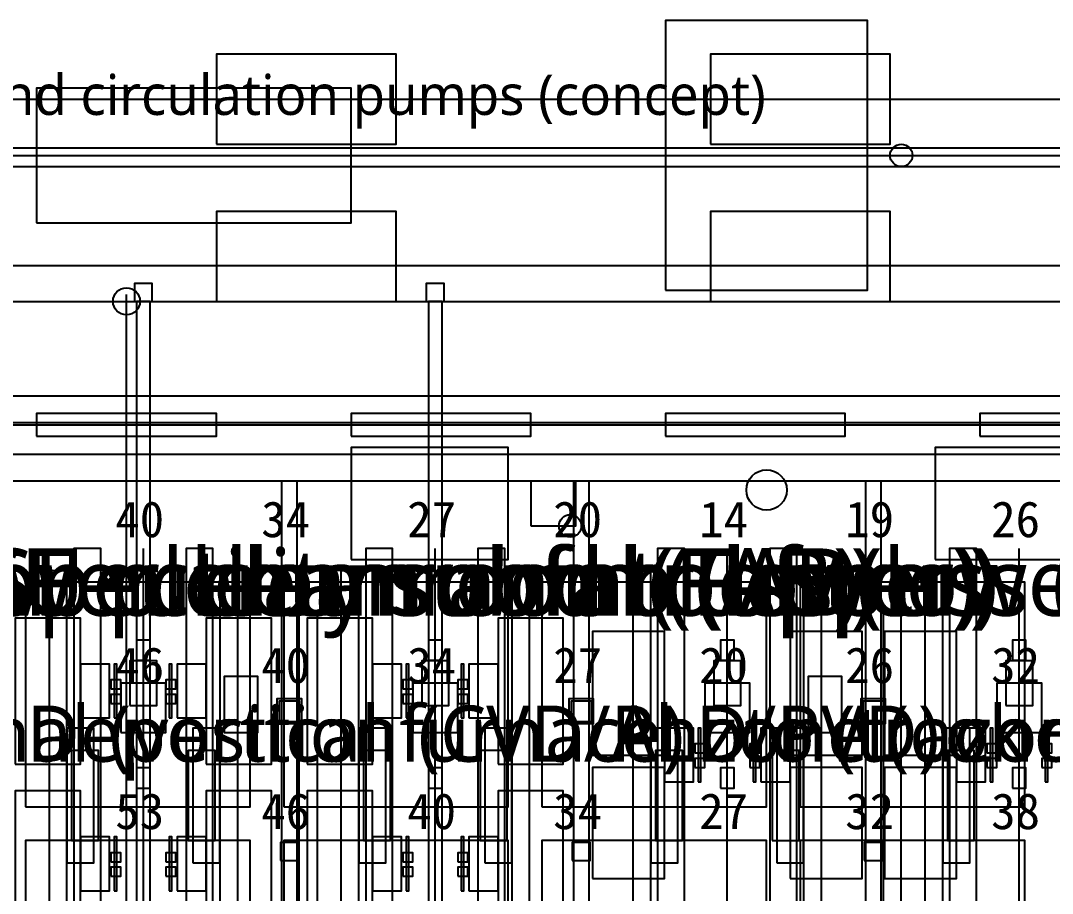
# Model space of a CAD drawing. Header units: metres. Extents: x -1640 to 1560, y -268 to 2338.
# Drawn here: x 2.29 to 48.23, y 1704.64 to 1743.5 of the extents above; entities that cross this region are included whole.
import ezdxf

# ---------------------------------------------------------------- set-up
doc = ezdxf.new("R2010")
doc.units = ezdxf.units.M
for name, color, linetype in [('1F_CHL', 4, 'Continuous'), ('1F_EHS_EXIT_DOOR_CONCEPT', 3, 'Continuous'), ('1F_EHS_EXTINGUISHER_HYDRANT_CABINET_CONCEPT', 1, 'Continuous'), ('1F_ELEC', 6, 'Continuous'), ('1F_PUMP', 2, 'Continuous'), ('1F_SCR', 3, 'Continuous'), ('1F_STRUCT_COLUMN', 8, 'Continuous'), ('1F_SUPPORT', 4, 'Continuous'), ('1F_TEXT', 7, 'Continuous'), ('1F_ZONE', 3, 'Continuous'), ('2F_CSF_LATERAL_RACK_CONCEPT', 9, 'Continuous'), ('2F_EHS_EXIT_DOOR_CONCEPT', 3, 'Continuous'), ('2F_EHS_EXTINGUISHER_HYDRANT_CABINET_CONCEPT', 1, 'Continuous'), ('2F_RFG', 5, 'Continuous'), ('2F_STRUCT_COLUMN', 8, 'Continuous'), ('2F_SUPPORT', 4, 'Continuous'), ('2F_TEXT', 7, 'Continuous'), ('2F_VMB', 6, 'Continuous'), ('2F_ZONE', 3, 'Continuous'), ('3F_CLEANROOM_OVERHEAD_PIPE_DUCT_CONCEPT', 9, 'Continuous'), ('3F_CVD', 3, 'Continuous'), ('3F_EHS_EGRESS_DIST_M', 2, 'Continuous'), ('3F_EHS_EXIT_DOOR_CONCEPT', 3, 'Continuous'), ('3F_EHS_EXTINGUISHER_HYDRANT_CABINET_CONCEPT', 1, 'Continuous'), ('3F_FOUP', 5, 'Continuous'), ('3F_OHT', 9, 'Continuous'), ('3F_OHTV', 1, 'Continuous'), ('3F_PHOTO', 1, 'Continuous'), ('3F_STRUCT_COLUMN', 8, 'Continuous'), ('3F_SUPPORT', 4, 'Continuous'), ('3F_TBAR', 6, 'Continuous'), ('3F_TEXT', 7, 'Continuous'), ('3F_ZONE', 3, 'Continuous'), ('4F_DCC', 3, 'Continuous'), ('4F_FFU', 1, 'Continuous'), ('4F_MAU', 2, 'Continuous'), ('4F_STRUCT_PLENUM_TRUSS_CONCEPT', 9, 'Continuous'), ('4F_SUPPORT', 4, 'Continuous'), ('4F_TEXT', 7, 'Continuous'), ('4F_ZONE', 3, 'Continuous'), ('5F_CHL', 4, 'Continuous'), ('5F_EHS_EXIT_DOOR_CONCEPT', 3, 'Continuous'), ('5F_EHS_EXTINGUISHER_HYDRANT_CABINET_CONCEPT', 1, 'Continuous'), ('5F_ELEC', 6, 'Continuous'), ('5F_PUMP', 2, 'Continuous'), ('5F_SCR', 3, 'Continuous'), ('5F_STRUCT_COLUMN', 8, 'Continuous'), ('5F_SUPPORT', 4, 'Continuous'), ('5F_TEXT', 7, 'Continuous'), ('5F_ZONE', 3, 'Continuous'), ('6F_CSF_LATERAL_RACK_CONCEPT', 9, 'Continuous'), ('6F_EHS_EXIT_DOOR_CONCEPT', 3, 'Continuous'), ('6F_EHS_EXTINGUISHER_HYDRANT_CABINET_CONCEPT', 1, 'Continuous'), ('6F_RFG', 5, 'Continuous'), ('6F_STRUCT_COLUMN', 8, 'Continuous'), ('6F_SUPPORT', 4, 'Continuous'), ('6F_TEXT', 7, 'Continuous'), ('6F_VMB', 6, 'Continuous'), ('6F_ZONE', 3, 'Continuous'), ('7F_CLEANROOM_OVERHEAD_PIPE_DUCT_CONCEPT', 9, 'Continuous'), ('7F_CVD', 3, 'Continuous'), ('7F_EHS_EGRESS_DIST_M', 2, 'Continuous'), ('7F_EHS_EXIT_DOOR_CONCEPT', 3, 'Continuous'), ('7F_EHS_EXTINGUISHER_HYDRANT_CABINET_CONCEPT', 1, 'Continuous'), ('7F_FOUP', 5, 'Continuous'), ('7F_OHT', 9, 'Continuous'), ('7F_OHTV', 1, 'Continuous'), ('7F_PHOTO', 1, 'Continuous'), ('7F_STRUCT_COLUMN', 8, 'Continuous'), ('7F_SUPPORT', 4, 'Continuous'), ('7F_TBAR', 6, 'Continuous'), ('7F_TEXT', 7, 'Continuous'), ('7F_ZONE', 3, 'Continuous'), ('8F_DCC', 3, 'Continuous'), ('8F_FFU', 1, 'Continuous'), ('8F_MAU', 2, 'Continuous'), ('8F_STRUCT_PLENUM_TRUSS_CONCEPT', 9, 'Continuous'), ('8F_SUPPORT', 4, 'Continuous'), ('8F_TEXT', 7, 'Continuous'), ('8F_ZONE', 3, 'Continuous'), ('EHS_TREATED_EXHAUST', 30, 'Continuous'), ('RF_RSC', 4, 'Continuous'), ('RF_STACK', 2, 'Continuous'), ('UTIL_CHW.R_CONCEPT', 2, 'Continuous'), ('UTIL_CHW.S_CONCEPT', 1, 'Continuous'), ('UTIL_ELEC.EMERG_CONCEPT', 4, 'Continuous'), ('UTIL_ELEC.LV_CONCEPT', 2, 'Continuous'), ('UTIL_ELEC.LV_RISER', 2, 'Continuous'), ('UTIL_ELEC.MV_CONCEPT', 1, 'Continuous'), ('UTIL_ELEC.UPS_CONCEPT', 3, 'Continuous'), ('UTIL_EXH.HEAT_CONCEPT', 1, 'Continuous'), ('UTIL_EXH.VOC_CONCEPT', 6, 'Continuous'), ('UTIL_HR_CONCEPT', 5, 'Continuous'), ('UTIL_PCW.R_CONCEPT', 1, 'Continuous'), ('UTIL_PCW.S_CONCEPT', 6, 'Continuous'), ('UTIL_TEXT', 7, 'Continuous')]:
    doc.layers.add(name, color=color, linetype=linetype)
doc.styles.add('KO', font='malgun.ttf')

msp = doc.modelspace()

# ---------------------------------------------------------------- linework, layer by layer
at = {"layer": '1F_CHL'}
for points in [[(11.35, 1711.8), (12.85, 1711.8), (12.85, 1714.3), (11.35, 1714.3)], [(37.35, 1711.8), (38.85, 1711.8), (38.85, 1714.3), (37.35, 1714.3)]]:
    msp.add_lwpolyline(points, close=True, dxfattribs=at)
at = {"layer": '1F_EHS_EXIT_DOOR_CONCEPT'}
msp.add_circle((35.5, 1722.6), 0.9, dxfattribs=at)
at = {"layer": '1F_EHS_EXTINGUISHER_HYDRANT_CABINET_CONCEPT'}
for centre in [(41.5, 1737.5), (26.75, 1721)]:
    msp.add_circle(centre, 0.5, dxfattribs=at)
at = {"layer": '1F_ELEC'}
for points in [[(11, 1738), (19, 1738), (19, 1742), (11, 1742)], [(33, 1738), (41, 1738), (41, 1742), (33, 1742)], [(11, 1731), (19, 1731), (19, 1735), (11, 1735)], [(33, 1731), (41, 1731), (41, 1735), (33, 1735)]]:
    msp.add_lwpolyline(points, close=True, dxfattribs=at)
at = {"layer": '1F_PUMP'}
for points in [[(4.55, 1707), (5.75, 1707), (5.75, 1711), (4.55, 1711)], [(9.75, 1707), (10.95, 1707), (10.95, 1711), (9.75, 1711)], [(17.55, 1707), (18.75, 1707), (18.75, 1711), (17.55, 1711)], [(22.75, 1707), (23.95, 1707), (23.95, 1711), (22.75, 1711)], [(30.55, 1707), (31.75, 1707), (31.75, 1711), (30.55, 1711)], [(35.75, 1707), (36.95, 1707), (36.95, 1711), (35.75, 1711)], [(43.55, 1707), (44.75, 1707), (44.75, 1711), (43.55, 1711)]]:
    msp.add_lwpolyline(points, close=True, dxfattribs=at)
at = {"layer": '1F_SCR'}
for points in [[(6.75, 1711.8), (8.75, 1711.8), (8.75, 1714), (6.75, 1714)], [(19.75, 1711.8), (21.75, 1711.8), (21.75, 1714), (19.75, 1714)], [(32.75, 1711.8), (34.75, 1711.8), (34.75, 1714), (32.75, 1714)], [(45.75, 1711.8), (47.75, 1711.8), (47.75, 1714), (45.75, 1714)]]:
    msp.add_lwpolyline(points, close=True, dxfattribs=at)
at = {"layer": '1F_STRUCT_COLUMN'}
for points in [[(13.7, 1712.2), (14.8, 1712.2), (14.8, 1713.3), (13.7, 1713.3)], [(26.7, 1712.2), (27.8, 1712.2), (27.8, 1713.3), (26.7, 1713.3)], [(39.7, 1712.2), (40.8, 1712.2), (40.8, 1713.3), (39.7, 1713.3)]]:
    msp.add_lwpolyline(points, close=True, dxfattribs=at)
at = {"layer": '1F_SUPPORT'}
msp.add_lwpolyline([(31, 1731.5), (40, 1731.5), (40, 1743.5), (31, 1743.5)], close=True, dxfattribs=at)
at = {"layer": '1F_ZONE'}
msp.add_lwpolyline([(-33.5, 1569), (192, 1569), (192, 1723), (-33.5, 1723)], close=True, dxfattribs=at)
at = {"layer": '2F_CSF_LATERAL_RACK_CONCEPT'}
for points in [[(3.55, 1573), (4.35, 1573), (4.35, 1719), (3.55, 1719)], [(11.15, 1573), (11.95, 1573), (11.95, 1719), (11.15, 1719)], [(16.55, 1573), (17.35, 1573), (17.35, 1719), (16.55, 1719)], [(24.15, 1573), (24.95, 1573), (24.95, 1719), (24.15, 1719)], [(29.55, 1573), (30.35, 1573), (30.35, 1719), (29.55, 1719)], [(37.15, 1573), (37.95, 1573), (37.95, 1719), (37.15, 1719)], [(42.55, 1573), (43.35, 1573), (43.35, 1719), (42.55, 1719)]]:
    msp.add_lwpolyline(points, close=True, dxfattribs=at)
at = {"layer": '2F_EHS_EXIT_DOOR_CONCEPT'}
msp.add_circle((35.5, 1722.6), 0.9, dxfattribs=at)
at = {"layer": '2F_EHS_EXTINGUISHER_HYDRANT_CABINET_CONCEPT'}
msp.add_circle((41.5, 1737.5), 0.5, dxfattribs=at)
at = {"layer": '2F_RFG'}
for points in [[(4.35, 1706), (5.55, 1706), (5.55, 1712), (4.35, 1712)], [(9.95, 1706), (11.15, 1706), (11.15, 1712), (9.95, 1712)], [(17.35, 1706), (18.55, 1706), (18.55, 1712), (17.35, 1712)], [(22.95, 1706), (24.15, 1706), (24.15, 1712), (22.95, 1712)], [(30.35, 1706), (31.55, 1706), (31.55, 1712), (30.35, 1712)], [(35.95, 1706), (37.15, 1706), (37.15, 1712), (35.95, 1712)], [(43.35, 1706), (44.55, 1706), (44.55, 1712), (43.35, 1712)]]:
    msp.add_lwpolyline(points, close=True, dxfattribs=at)
at = {"layer": '2F_STRUCT_COLUMN'}
for points in [[(13.8, 1712.3), (14.7, 1712.3), (14.7, 1713.2), (13.8, 1713.2)], [(26.8, 1712.3), (27.7, 1712.3), (27.7, 1713.2), (26.8, 1713.2)], [(39.8, 1712.3), (40.7, 1712.3), (40.7, 1713.2), (39.8, 1713.2)]]:
    msp.add_lwpolyline(points, close=True, dxfattribs=at)
at = {"layer": '2F_SUPPORT'}
msp.add_lwpolyline([(31, 1731.5), (40, 1731.5), (40, 1743.5), (31, 1743.5)], close=True, dxfattribs=at)
at = {"layer": '2F_VMB'}
for points in [[(7.15, 1713), (8.35, 1713), (8.35, 1715), (7.15, 1715)], [(20.15, 1713), (21.35, 1713), (21.35, 1715), (20.15, 1715)], [(33.15, 1713), (34.35, 1713), (34.35, 1715), (33.15, 1715)], [(46.15, 1713), (47.35, 1713), (47.35, 1715), (46.15, 1715)]]:
    msp.add_lwpolyline(points, close=True, dxfattribs=at)
at = {"layer": '2F_ZONE'}
msp.add_lwpolyline([(-33.5, 1569), (192, 1569), (192, 1723), (-33.5, 1723)], close=True, dxfattribs=at)
at = {"layer": '3F_CLEANROOM_OVERHEAD_PIPE_DUCT_CONCEPT'}
for points in [[(4.65, 1572), (5.85, 1572), (5.85, 1720), (4.65, 1720)], [(9.65, 1572), (10.85, 1572), (10.85, 1720), (9.65, 1720)], [(17.65, 1572), (18.85, 1572), (18.85, 1720), (17.65, 1720)], [(22.65, 1572), (23.85, 1572), (23.85, 1720), (22.65, 1720)], [(30.65, 1572), (31.85, 1572), (31.85, 1720), (30.65, 1720)], [(35.65, 1572), (36.85, 1572), (36.85, 1720), (35.65, 1720)], [(43.65, 1572), (44.85, 1572), (44.85, 1720), (43.65, 1720)]]:
    msp.add_lwpolyline(points, close=True, dxfattribs=at)
at = {"layer": '3F_CVD'}
for points in [[(2.05, 1710.4), (4.95, 1710.4), (4.95, 1716.9), (2.05, 1716.9)], [(10.55, 1710.4), (13.45, 1710.4), (13.45, 1716.9), (10.55, 1716.9)], [(15.05, 1710.4), (17.95, 1710.4), (17.95, 1716.9), (15.05, 1716.9)], [(23.55, 1710.4), (26.45, 1710.4), (26.45, 1716.9), (23.55, 1716.9)], [(4.95, 1712.45), (6.25, 1712.45), (6.25, 1714.85), (4.95, 1714.85)], [(9.25, 1712.45), (10.55, 1712.45), (10.55, 1714.85), (9.25, 1714.85)], [(17.95, 1712.45), (19.25, 1712.45), (19.25, 1714.85), (17.95, 1714.85)], [(22.25, 1712.45), (23.55, 1712.45), (23.55, 1714.85), (22.25, 1714.85)], [(2.05, 1702.7), (4.95, 1702.7), (4.95, 1709.2), (2.05, 1709.2)], [(10.55, 1702.7), (13.45, 1702.7), (13.45, 1709.2), (10.55, 1709.2)], [(15.05, 1702.7), (17.95, 1702.7), (17.95, 1709.2), (15.05, 1709.2)], [(23.55, 1702.7), (26.45, 1702.7), (26.45, 1709.2), (23.55, 1709.2)], [(4.95, 1704.75), (6.25, 1704.75), (6.25, 1707.15), (4.95, 1707.15)], [(9.25, 1704.75), (10.55, 1704.75), (10.55, 1707.15), (9.25, 1707.15)], [(17.95, 1704.75), (19.25, 1704.75), (19.25, 1707.15), (17.95, 1707.15)], [(22.25, 1704.75), (23.55, 1704.75), (23.55, 1707.15), (22.25, 1707.15)]]:
    msp.add_lwpolyline(points, close=True, dxfattribs=at)
at = {"layer": '3F_EHS_EXIT_DOOR_CONCEPT'}
msp.add_circle((35.5, 1722.6), 0.9, dxfattribs=at)
at = {"layer": '3F_EHS_EXTINGUISHER_HYDRANT_CABINET_CONCEPT'}
msp.add_circle((41.5, 1737.5), 0.5, dxfattribs=at)
at = {"layer": '3F_FOUP'}
for points in [[(6.3, 1713.75), (6.75, 1713.75), (6.75, 1714.15), (6.3, 1714.15)], [(8.75, 1713.75), (9.2, 1713.75), (9.2, 1714.15), (8.75, 1714.15)], [(19.3, 1713.75), (19.75, 1713.75), (19.75, 1714.15), (19.3, 1714.15)], [(21.75, 1713.75), (22.2, 1713.75), (22.2, 1714.15), (21.75, 1714.15)], [(6.3, 1713.1), (6.75, 1713.1), (6.75, 1713.5), (6.3, 1713.5)], [(8.75, 1713.1), (9.2, 1713.1), (9.2, 1713.5), (8.75, 1713.5)], [(19.3, 1713.1), (19.75, 1713.1), (19.75, 1713.5), (19.3, 1713.5)], [(21.75, 1713.1), (22.2, 1713.1), (22.2, 1713.5), (21.75, 1713.5)], [(32.3, 1710.9), (32.75, 1710.9), (32.75, 1711.3), (32.3, 1711.3)], [(34.75, 1710.9), (35.2, 1710.9), (35.2, 1711.3), (34.75, 1711.3)], [(45.3, 1710.9), (45.75, 1710.9), (45.75, 1711.3), (45.3, 1711.3)], [(47.75, 1710.9), (48.2, 1710.9), (48.2, 1711.3), (47.75, 1711.3)], [(32.3, 1710.25), (32.75, 1710.25), (32.75, 1710.65), (32.3, 1710.65)], [(34.75, 1710.25), (35.2, 1710.25), (35.2, 1710.65), (34.75, 1710.65)], [(45.3, 1710.25), (45.75, 1710.25), (45.75, 1710.65), (45.3, 1710.65)], [(47.75, 1710.25), (48.2, 1710.25), (48.2, 1710.65), (47.75, 1710.65)], [(6.3, 1706.05), (6.75, 1706.05), (6.75, 1706.45), (6.3, 1706.45)], [(8.75, 1706.05), (9.2, 1706.05), (9.2, 1706.45), (8.75, 1706.45)], [(19.3, 1706.05), (19.75, 1706.05), (19.75, 1706.45), (19.3, 1706.45)], [(21.75, 1706.05), (22.2, 1706.05), (22.2, 1706.45), (21.75, 1706.45)], [(6.3, 1705.4), (6.75, 1705.4), (6.75, 1705.8), (6.3, 1705.8)], [(8.75, 1705.4), (9.2, 1705.4), (9.2, 1705.8), (8.75, 1705.8)], [(19.3, 1705.4), (19.75, 1705.4), (19.75, 1705.8), (19.3, 1705.8)], [(21.75, 1705.4), (22.2, 1705.4), (22.2, 1705.8), (21.75, 1705.8)]]:
    msp.add_lwpolyline(points, close=True, dxfattribs=at)
at = {"layer": '3F_OHT'}
for p, q in [((7.75, 1650), (7.75, 1720)), ((20.75, 1650), (20.75, 1720)), ((33.75, 1650), (33.75, 1720)), ((46.75, 1650), (46.75, 1720))]:
    msp.add_line(p, q, dxfattribs=at)
at = {"layer": '3F_OHTV'}
for points in [[(7.45, 1715.02), (8.05, 1715.02), (8.05, 1715.92), (7.45, 1715.92)], [(20.45, 1715.02), (21.05, 1715.02), (21.05, 1715.92), (20.45, 1715.92)], [(33.45, 1715.02), (34.05, 1715.02), (34.05, 1715.92), (33.45, 1715.92)], [(46.45, 1715.02), (47.05, 1715.02), (47.05, 1715.92), (46.45, 1715.92)], [(7.45, 1709.33), (8.05, 1709.33), (8.05, 1710.23), (7.45, 1710.23)], [(20.45, 1709.33), (21.05, 1709.33), (21.05, 1710.23), (20.45, 1710.23)], [(33.45, 1709.33), (34.05, 1709.33), (34.05, 1710.23), (33.45, 1710.23)], [(46.45, 1709.33), (47.05, 1709.33), (47.05, 1710.23), (46.45, 1710.23)]]:
    msp.add_lwpolyline(points, close=True, dxfattribs=at)
at = {"layer": '3F_PHOTO'}
for points in [[(27.75, 1710.8), (30.95, 1710.8), (30.95, 1716.3), (27.75, 1716.3)], [(36.55, 1710.8), (39.75, 1710.8), (39.75, 1716.3), (36.55, 1716.3)], [(40.75, 1710.8), (43.95, 1710.8), (43.95, 1716.3), (40.75, 1716.3)], [(30.95, 1709.6), (32.25, 1709.6), (32.25, 1712), (30.95, 1712)], [(35.25, 1709.6), (36.55, 1709.6), (36.55, 1712), (35.25, 1712)], [(43.95, 1709.6), (45.25, 1709.6), (45.25, 1712), (43.95, 1712)], [(27.75, 1705.3), (30.95, 1705.3), (30.95, 1710.25), (27.75, 1710.25)], [(36.55, 1705.3), (39.75, 1705.3), (39.75, 1710.25), (36.55, 1710.25)], [(40.75, 1705.3), (43.95, 1705.3), (43.95, 1710.25), (40.75, 1710.25)]]:
    msp.add_lwpolyline(points, close=True, dxfattribs=at)
at = {"layer": '3F_STRUCT_COLUMN'}
for points in [[(13.85, 1706.1), (14.65, 1706.1), (14.65, 1706.9), (13.85, 1706.9)], [(26.85, 1706.1), (27.65, 1706.1), (27.65, 1706.9), (26.85, 1706.9)], [(39.85, 1706.1), (40.65, 1706.1), (40.65, 1706.9), (39.85, 1706.9)]]:
    msp.add_lwpolyline(points, close=True, dxfattribs=at)
at = {"layer": '3F_SUPPORT'}
msp.add_lwpolyline([(31, 1731.5), (40, 1731.5), (40, 1743.5), (31, 1743.5)], close=True, dxfattribs=at)
at = {"layer": '3F_TBAR'}
for points in [[(6.45, 1712.45), (6.57, 1712.45), (6.57, 1714.85), (6.45, 1714.85)], [(8.9, 1712.45), (9.02, 1712.45), (9.02, 1714.85), (8.9, 1714.85)], [(19.45, 1712.45), (19.57, 1712.45), (19.57, 1714.85), (19.45, 1714.85)], [(21.9, 1712.45), (22.02, 1712.45), (22.02, 1714.85), (21.9, 1714.85)], [(32.45, 1709.6), (32.57, 1709.6), (32.57, 1712), (32.45, 1712)], [(34.9, 1709.6), (35.02, 1709.6), (35.02, 1712), (34.9, 1712)], [(45.45, 1709.6), (45.57, 1709.6), (45.57, 1712), (45.45, 1712)], [(47.9, 1709.6), (48.02, 1709.6), (48.02, 1712), (47.9, 1712)], [(6.45, 1704.75), (6.57, 1704.75), (6.57, 1707.15), (6.45, 1707.15)], [(8.9, 1704.75), (9.02, 1704.75), (9.02, 1707.15), (8.9, 1707.15)], [(19.45, 1704.75), (19.57, 1704.75), (19.57, 1707.15), (19.45, 1707.15)], [(21.9, 1704.75), (22.02, 1704.75), (22.02, 1707.15), (21.9, 1707.15)]]:
    msp.add_lwpolyline(points, close=True, dxfattribs=at)
at = {"layer": '3F_ZONE'}
msp.add_lwpolyline([(-33.5, 1569), (192, 1569), (192, 1723), (-33.5, 1723)], close=True, dxfattribs=at)
at = {"layer": '4F_DCC'}
for points in [[(3, 1725), (11, 1725), (11, 1726), (3, 1726)], [(17, 1725), (25, 1725), (25, 1726), (17, 1726)], [(31, 1725), (39, 1725), (39, 1726), (31, 1726)], [(45, 1725), (53, 1725), (53, 1726), (45, 1726)]]:
    msp.add_lwpolyline(points, close=True, dxfattribs=at)
at = {"layer": '4F_FFU'}
for points in [[(2.5, 1708.5), (12.5, 1708.5), (12.5, 1718.5), (2.5, 1718.5)], [(14, 1708.5), (24, 1708.5), (24, 1718.5), (14, 1718.5)], [(25.5, 1708.5), (35.5, 1708.5), (35.5, 1718.5), (25.5, 1718.5)], [(37, 1708.5), (47, 1708.5), (47, 1718.5), (37, 1718.5)], [(2.5, 1697), (12.5, 1697), (12.5, 1707), (2.5, 1707)], [(14, 1697), (24, 1697), (24, 1707), (14, 1707)], [(25.5, 1697), (35.5, 1697), (35.5, 1707), (25.5, 1707)], [(37, 1697), (47, 1697), (47, 1707), (37, 1707)]]:
    msp.add_lwpolyline(points, close=True, dxfattribs=at)
at = {"layer": '4F_MAU'}
msp.add_lwpolyline([(3, 1734.5), (17, 1734.5), (17, 1740.5), (3, 1740.5)], close=True, dxfattribs=at)
at = {"layer": '4F_STRUCT_PLENUM_TRUSS_CONCEPT'}
for points in [[(13.9, 1569), (14.6, 1569), (14.6, 1723), (13.9, 1723)], [(26.9, 1569), (27.6, 1569), (27.6, 1723), (26.9, 1723)], [(39.9, 1569), (40.6, 1569), (40.6, 1723), (39.9, 1723)]]:
    msp.add_lwpolyline(points, close=True, dxfattribs=at)
at = {"layer": '4F_SUPPORT'}
msp.add_lwpolyline([(31, 1731.5), (40, 1731.5), (40, 1743.5), (31, 1743.5)], close=True, dxfattribs=at)
at = {"layer": '4F_ZONE'}
msp.add_lwpolyline([(-33.5, 1569), (192, 1569), (192, 1723), (-33.5, 1723)], close=True, dxfattribs=at)
at = {"layer": '5F_CHL'}
for points in [[(11.35, 1711.8), (12.85, 1711.8), (12.85, 1714.3), (11.35, 1714.3)], [(37.35, 1711.8), (38.85, 1711.8), (38.85, 1714.3), (37.35, 1714.3)]]:
    msp.add_lwpolyline(points, close=True, dxfattribs=at)
at = {"layer": '5F_EHS_EXIT_DOOR_CONCEPT'}
msp.add_circle((35.5, 1722.6), 0.9, dxfattribs=at)
at = {"layer": '5F_EHS_EXTINGUISHER_HYDRANT_CABINET_CONCEPT'}
for centre in [(41.5, 1737.5), (26.75, 1721)]:
    msp.add_circle(centre, 0.5, dxfattribs=at)
at = {"layer": '5F_ELEC'}
for points in [[(11, 1738), (19, 1738), (19, 1742), (11, 1742)], [(33, 1738), (41, 1738), (41, 1742), (33, 1742)], [(11, 1731), (19, 1731), (19, 1735), (11, 1735)], [(33, 1731), (41, 1731), (41, 1735), (33, 1735)]]:
    msp.add_lwpolyline(points, close=True, dxfattribs=at)
at = {"layer": '5F_PUMP'}
for points in [[(4.55, 1707), (5.75, 1707), (5.75, 1711), (4.55, 1711)], [(9.75, 1707), (10.95, 1707), (10.95, 1711), (9.75, 1711)], [(17.55, 1707), (18.75, 1707), (18.75, 1711), (17.55, 1711)], [(22.75, 1707), (23.95, 1707), (23.95, 1711), (22.75, 1711)], [(30.55, 1707), (31.75, 1707), (31.75, 1711), (30.55, 1711)], [(35.75, 1707), (36.95, 1707), (36.95, 1711), (35.75, 1711)], [(43.55, 1707), (44.75, 1707), (44.75, 1711), (43.55, 1711)]]:
    msp.add_lwpolyline(points, close=True, dxfattribs=at)
at = {"layer": '5F_SCR'}
for points in [[(6.75, 1711.8), (8.75, 1711.8), (8.75, 1714), (6.75, 1714)], [(19.75, 1711.8), (21.75, 1711.8), (21.75, 1714), (19.75, 1714)], [(32.75, 1711.8), (34.75, 1711.8), (34.75, 1714), (32.75, 1714)], [(45.75, 1711.8), (47.75, 1711.8), (47.75, 1714), (45.75, 1714)]]:
    msp.add_lwpolyline(points, close=True, dxfattribs=at)
at = {"layer": '5F_STRUCT_COLUMN'}
for points in [[(13.7, 1712.2), (14.8, 1712.2), (14.8, 1713.3), (13.7, 1713.3)], [(26.7, 1712.2), (27.8, 1712.2), (27.8, 1713.3), (26.7, 1713.3)], [(39.7, 1712.2), (40.8, 1712.2), (40.8, 1713.3), (39.7, 1713.3)]]:
    msp.add_lwpolyline(points, close=True, dxfattribs=at)
at = {"layer": '5F_SUPPORT'}
msp.add_lwpolyline([(31, 1731.5), (40, 1731.5), (40, 1743.5), (31, 1743.5)], close=True, dxfattribs=at)
at = {"layer": '5F_ZONE'}
msp.add_lwpolyline([(-33.5, 1569), (192, 1569), (192, 1723), (-33.5, 1723)], close=True, dxfattribs=at)
at = {"layer": '6F_CSF_LATERAL_RACK_CONCEPT'}
for points in [[(3.55, 1573), (4.35, 1573), (4.35, 1719), (3.55, 1719)], [(11.15, 1573), (11.95, 1573), (11.95, 1719), (11.15, 1719)], [(16.55, 1573), (17.35, 1573), (17.35, 1719), (16.55, 1719)], [(24.15, 1573), (24.95, 1573), (24.95, 1719), (24.15, 1719)], [(29.55, 1573), (30.35, 1573), (30.35, 1719), (29.55, 1719)], [(37.15, 1573), (37.95, 1573), (37.95, 1719), (37.15, 1719)], [(42.55, 1573), (43.35, 1573), (43.35, 1719), (42.55, 1719)]]:
    msp.add_lwpolyline(points, close=True, dxfattribs=at)
at = {"layer": '6F_EHS_EXIT_DOOR_CONCEPT'}
msp.add_circle((35.5, 1722.6), 0.9, dxfattribs=at)
at = {"layer": '6F_EHS_EXTINGUISHER_HYDRANT_CABINET_CONCEPT'}
msp.add_circle((41.5, 1737.5), 0.5, dxfattribs=at)
at = {"layer": '6F_RFG'}
for points in [[(4.35, 1706), (5.55, 1706), (5.55, 1712), (4.35, 1712)], [(9.95, 1706), (11.15, 1706), (11.15, 1712), (9.95, 1712)], [(17.35, 1706), (18.55, 1706), (18.55, 1712), (17.35, 1712)], [(22.95, 1706), (24.15, 1706), (24.15, 1712), (22.95, 1712)], [(30.35, 1706), (31.55, 1706), (31.55, 1712), (30.35, 1712)], [(35.95, 1706), (37.15, 1706), (37.15, 1712), (35.95, 1712)], [(43.35, 1706), (44.55, 1706), (44.55, 1712), (43.35, 1712)]]:
    msp.add_lwpolyline(points, close=True, dxfattribs=at)
at = {"layer": '6F_STRUCT_COLUMN'}
for points in [[(13.8, 1712.3), (14.7, 1712.3), (14.7, 1713.2), (13.8, 1713.2)], [(26.8, 1712.3), (27.7, 1712.3), (27.7, 1713.2), (26.8, 1713.2)], [(39.8, 1712.3), (40.7, 1712.3), (40.7, 1713.2), (39.8, 1713.2)]]:
    msp.add_lwpolyline(points, close=True, dxfattribs=at)
at = {"layer": '6F_SUPPORT'}
msp.add_lwpolyline([(31, 1731.5), (40, 1731.5), (40, 1743.5), (31, 1743.5)], close=True, dxfattribs=at)
at = {"layer": '6F_VMB'}
for points in [[(7.15, 1713), (8.35, 1713), (8.35, 1715), (7.15, 1715)], [(20.15, 1713), (21.35, 1713), (21.35, 1715), (20.15, 1715)], [(33.15, 1713), (34.35, 1713), (34.35, 1715), (33.15, 1715)], [(46.15, 1713), (47.35, 1713), (47.35, 1715), (46.15, 1715)]]:
    msp.add_lwpolyline(points, close=True, dxfattribs=at)
at = {"layer": '6F_ZONE'}
msp.add_lwpolyline([(-33.5, 1569), (192, 1569), (192, 1723), (-33.5, 1723)], close=True, dxfattribs=at)
at = {"layer": '7F_CLEANROOM_OVERHEAD_PIPE_DUCT_CONCEPT'}
for points in [[(4.65, 1572), (5.85, 1572), (5.85, 1720), (4.65, 1720)], [(9.65, 1572), (10.85, 1572), (10.85, 1720), (9.65, 1720)], [(17.65, 1572), (18.85, 1572), (18.85, 1720), (17.65, 1720)], [(22.65, 1572), (23.85, 1572), (23.85, 1720), (22.65, 1720)], [(30.65, 1572), (31.85, 1572), (31.85, 1720), (30.65, 1720)], [(35.65, 1572), (36.85, 1572), (36.85, 1720), (35.65, 1720)], [(43.65, 1572), (44.85, 1572), (44.85, 1720), (43.65, 1720)]]:
    msp.add_lwpolyline(points, close=True, dxfattribs=at)
at = {"layer": '7F_CVD'}
for points in [[(2.05, 1710.4), (4.95, 1710.4), (4.95, 1716.9), (2.05, 1716.9)], [(10.55, 1710.4), (13.45, 1710.4), (13.45, 1716.9), (10.55, 1716.9)], [(15.05, 1710.4), (17.95, 1710.4), (17.95, 1716.9), (15.05, 1716.9)], [(23.55, 1710.4), (26.45, 1710.4), (26.45, 1716.9), (23.55, 1716.9)], [(4.95, 1712.45), (6.25, 1712.45), (6.25, 1714.85), (4.95, 1714.85)], [(9.25, 1712.45), (10.55, 1712.45), (10.55, 1714.85), (9.25, 1714.85)], [(17.95, 1712.45), (19.25, 1712.45), (19.25, 1714.85), (17.95, 1714.85)], [(22.25, 1712.45), (23.55, 1712.45), (23.55, 1714.85), (22.25, 1714.85)], [(2.05, 1702.7), (4.95, 1702.7), (4.95, 1709.2), (2.05, 1709.2)], [(10.55, 1702.7), (13.45, 1702.7), (13.45, 1709.2), (10.55, 1709.2)], [(15.05, 1702.7), (17.95, 1702.7), (17.95, 1709.2), (15.05, 1709.2)], [(23.55, 1702.7), (26.45, 1702.7), (26.45, 1709.2), (23.55, 1709.2)], [(4.95, 1704.75), (6.25, 1704.75), (6.25, 1707.15), (4.95, 1707.15)], [(9.25, 1704.75), (10.55, 1704.75), (10.55, 1707.15), (9.25, 1707.15)], [(17.95, 1704.75), (19.25, 1704.75), (19.25, 1707.15), (17.95, 1707.15)], [(22.25, 1704.75), (23.55, 1704.75), (23.55, 1707.15), (22.25, 1707.15)]]:
    msp.add_lwpolyline(points, close=True, dxfattribs=at)
at = {"layer": '7F_EHS_EXIT_DOOR_CONCEPT'}
msp.add_circle((35.5, 1722.6), 0.9, dxfattribs=at)
at = {"layer": '7F_EHS_EXTINGUISHER_HYDRANT_CABINET_CONCEPT'}
msp.add_circle((41.5, 1737.5), 0.5, dxfattribs=at)
at = {"layer": '7F_FOUP'}
for points in [[(6.3, 1713.75), (6.75, 1713.75), (6.75, 1714.15), (6.3, 1714.15)], [(8.75, 1713.75), (9.2, 1713.75), (9.2, 1714.15), (8.75, 1714.15)], [(19.3, 1713.75), (19.75, 1713.75), (19.75, 1714.15), (19.3, 1714.15)], [(21.75, 1713.75), (22.2, 1713.75), (22.2, 1714.15), (21.75, 1714.15)], [(6.3, 1713.1), (6.75, 1713.1), (6.75, 1713.5), (6.3, 1713.5)], [(8.75, 1713.1), (9.2, 1713.1), (9.2, 1713.5), (8.75, 1713.5)], [(19.3, 1713.1), (19.75, 1713.1), (19.75, 1713.5), (19.3, 1713.5)], [(21.75, 1713.1), (22.2, 1713.1), (22.2, 1713.5), (21.75, 1713.5)], [(32.3, 1710.9), (32.75, 1710.9), (32.75, 1711.3), (32.3, 1711.3)], [(34.75, 1710.9), (35.2, 1710.9), (35.2, 1711.3), (34.75, 1711.3)], [(45.3, 1710.9), (45.75, 1710.9), (45.75, 1711.3), (45.3, 1711.3)], [(47.75, 1710.9), (48.2, 1710.9), (48.2, 1711.3), (47.75, 1711.3)], [(32.3, 1710.25), (32.75, 1710.25), (32.75, 1710.65), (32.3, 1710.65)], [(34.75, 1710.25), (35.2, 1710.25), (35.2, 1710.65), (34.75, 1710.65)], [(45.3, 1710.25), (45.75, 1710.25), (45.75, 1710.65), (45.3, 1710.65)], [(47.75, 1710.25), (48.2, 1710.25), (48.2, 1710.65), (47.75, 1710.65)], [(6.3, 1706.05), (6.75, 1706.05), (6.75, 1706.45), (6.3, 1706.45)], [(8.75, 1706.05), (9.2, 1706.05), (9.2, 1706.45), (8.75, 1706.45)], [(19.3, 1706.05), (19.75, 1706.05), (19.75, 1706.45), (19.3, 1706.45)], [(21.75, 1706.05), (22.2, 1706.05), (22.2, 1706.45), (21.75, 1706.45)], [(6.3, 1705.4), (6.75, 1705.4), (6.75, 1705.8), (6.3, 1705.8)], [(8.75, 1705.4), (9.2, 1705.4), (9.2, 1705.8), (8.75, 1705.8)], [(19.3, 1705.4), (19.75, 1705.4), (19.75, 1705.8), (19.3, 1705.8)], [(21.75, 1705.4), (22.2, 1705.4), (22.2, 1705.8), (21.75, 1705.8)]]:
    msp.add_lwpolyline(points, close=True, dxfattribs=at)
at = {"layer": '7F_OHT'}
for p, q in [((7.75, 1650), (7.75, 1720)), ((20.75, 1650), (20.75, 1720)), ((33.75, 1650), (33.75, 1720)), ((46.75, 1650), (46.75, 1720))]:
    msp.add_line(p, q, dxfattribs=at)
at = {"layer": '7F_OHTV'}
for points in [[(7.45, 1715.02), (8.05, 1715.02), (8.05, 1715.92), (7.45, 1715.92)], [(20.45, 1715.02), (21.05, 1715.02), (21.05, 1715.92), (20.45, 1715.92)], [(33.45, 1715.02), (34.05, 1715.02), (34.05, 1715.92), (33.45, 1715.92)], [(46.45, 1715.02), (47.05, 1715.02), (47.05, 1715.92), (46.45, 1715.92)], [(7.45, 1709.33), (8.05, 1709.33), (8.05, 1710.23), (7.45, 1710.23)], [(20.45, 1709.33), (21.05, 1709.33), (21.05, 1710.23), (20.45, 1710.23)], [(33.45, 1709.33), (34.05, 1709.33), (34.05, 1710.23), (33.45, 1710.23)], [(46.45, 1709.33), (47.05, 1709.33), (47.05, 1710.23), (46.45, 1710.23)]]:
    msp.add_lwpolyline(points, close=True, dxfattribs=at)
at = {"layer": '7F_PHOTO'}
for points in [[(27.75, 1710.8), (30.95, 1710.8), (30.95, 1716.3), (27.75, 1716.3)], [(36.55, 1710.8), (39.75, 1710.8), (39.75, 1716.3), (36.55, 1716.3)], [(40.75, 1710.8), (43.95, 1710.8), (43.95, 1716.3), (40.75, 1716.3)], [(30.95, 1709.6), (32.25, 1709.6), (32.25, 1712), (30.95, 1712)], [(35.25, 1709.6), (36.55, 1709.6), (36.55, 1712), (35.25, 1712)], [(43.95, 1709.6), (45.25, 1709.6), (45.25, 1712), (43.95, 1712)], [(27.75, 1705.3), (30.95, 1705.3), (30.95, 1710.25), (27.75, 1710.25)], [(36.55, 1705.3), (39.75, 1705.3), (39.75, 1710.25), (36.55, 1710.25)], [(40.75, 1705.3), (43.95, 1705.3), (43.95, 1710.25), (40.75, 1710.25)]]:
    msp.add_lwpolyline(points, close=True, dxfattribs=at)
at = {"layer": '7F_STRUCT_COLUMN'}
for points in [[(13.85, 1706.1), (14.65, 1706.1), (14.65, 1706.9), (13.85, 1706.9)], [(26.85, 1706.1), (27.65, 1706.1), (27.65, 1706.9), (26.85, 1706.9)], [(39.85, 1706.1), (40.65, 1706.1), (40.65, 1706.9), (39.85, 1706.9)]]:
    msp.add_lwpolyline(points, close=True, dxfattribs=at)
at = {"layer": '7F_SUPPORT'}
msp.add_lwpolyline([(31, 1731.5), (40, 1731.5), (40, 1743.5), (31, 1743.5)], close=True, dxfattribs=at)
at = {"layer": '7F_TBAR'}
for points in [[(6.45, 1712.45), (6.57, 1712.45), (6.57, 1714.85), (6.45, 1714.85)], [(8.9, 1712.45), (9.02, 1712.45), (9.02, 1714.85), (8.9, 1714.85)], [(19.45, 1712.45), (19.57, 1712.45), (19.57, 1714.85), (19.45, 1714.85)], [(21.9, 1712.45), (22.02, 1712.45), (22.02, 1714.85), (21.9, 1714.85)], [(32.45, 1709.6), (32.57, 1709.6), (32.57, 1712), (32.45, 1712)], [(34.9, 1709.6), (35.02, 1709.6), (35.02, 1712), (34.9, 1712)], [(45.45, 1709.6), (45.57, 1709.6), (45.57, 1712), (45.45, 1712)], [(47.9, 1709.6), (48.02, 1709.6), (48.02, 1712), (47.9, 1712)], [(6.45, 1704.75), (6.57, 1704.75), (6.57, 1707.15), (6.45, 1707.15)], [(8.9, 1704.75), (9.02, 1704.75), (9.02, 1707.15), (8.9, 1707.15)], [(19.45, 1704.75), (19.57, 1704.75), (19.57, 1707.15), (19.45, 1707.15)], [(21.9, 1704.75), (22.02, 1704.75), (22.02, 1707.15), (21.9, 1707.15)]]:
    msp.add_lwpolyline(points, close=True, dxfattribs=at)
at = {"layer": '7F_ZONE'}
msp.add_lwpolyline([(-33.5, 1569), (192, 1569), (192, 1723), (-33.5, 1723)], close=True, dxfattribs=at)
at = {"layer": '8F_DCC'}
for points in [[(3, 1725), (11, 1725), (11, 1726), (3, 1726)], [(17, 1725), (25, 1725), (25, 1726), (17, 1726)], [(31, 1725), (39, 1725), (39, 1726), (31, 1726)], [(45, 1725), (53, 1725), (53, 1726), (45, 1726)]]:
    msp.add_lwpolyline(points, close=True, dxfattribs=at)
at = {"layer": '8F_FFU'}
for points in [[(2.5, 1708.5), (12.5, 1708.5), (12.5, 1718.5), (2.5, 1718.5)], [(14, 1708.5), (24, 1708.5), (24, 1718.5), (14, 1718.5)], [(25.5, 1708.5), (35.5, 1708.5), (35.5, 1718.5), (25.5, 1718.5)], [(37, 1708.5), (47, 1708.5), (47, 1718.5), (37, 1718.5)], [(2.5, 1697), (12.5, 1697), (12.5, 1707), (2.5, 1707)], [(14, 1697), (24, 1697), (24, 1707), (14, 1707)], [(25.5, 1697), (35.5, 1697), (35.5, 1707), (25.5, 1707)], [(37, 1697), (47, 1697), (47, 1707), (37, 1707)]]:
    msp.add_lwpolyline(points, close=True, dxfattribs=at)
at = {"layer": '8F_MAU'}
msp.add_lwpolyline([(3, 1734.5), (17, 1734.5), (17, 1740.5), (3, 1740.5)], close=True, dxfattribs=at)
at = {"layer": '8F_STRUCT_PLENUM_TRUSS_CONCEPT'}
for points in [[(13.9, 1569), (14.6, 1569), (14.6, 1723), (13.9, 1723)], [(26.9, 1569), (27.6, 1569), (27.6, 1723), (26.9, 1723)], [(39.9, 1569), (40.6, 1569), (40.6, 1723), (39.9, 1723)]]:
    msp.add_lwpolyline(points, close=True, dxfattribs=at)
at = {"layer": '8F_SUPPORT'}
msp.add_lwpolyline([(31, 1731.5), (40, 1731.5), (40, 1743.5), (31, 1743.5)], close=True, dxfattribs=at)
at = {"layer": '8F_ZONE'}
msp.add_lwpolyline([(-33.5, 1569), (192, 1569), (192, 1723), (-33.5, 1723)], close=True, dxfattribs=at)
at = {"layer": 'EHS_TREATED_EXHAUST'}
for points in [[(7.35, 1731), (8.15, 1731), (8.15, 1731.8), (7.35, 1731.8)], [(7.35, 1731), (8.15, 1731), (8.15, 1731.8), (7.35, 1731.8)], [(20.35, 1731), (21.15, 1731), (21.15, 1731.8), (20.35, 1731.8)], [(20.35, 1731), (21.15, 1731), (21.15, 1731.8), (20.35, 1731.8)], [(7.45, 1573), (8.05, 1573), (8.05, 1731), (7.45, 1731)], [(7.45, 1573), (8.05, 1573), (8.05, 1731), (7.45, 1731)], [(20.45, 1573), (21.05, 1573), (21.05, 1731), (20.45, 1731)], [(20.45, 1573), (21.05, 1573), (21.05, 1731), (20.45, 1731)]]:
    msp.add_lwpolyline(points, close=True, dxfattribs=at)
at = {"layer": 'RF_RSC'}
for points in [[(17, 1719.5), (24, 1719.5), (24, 1724.5), (17, 1724.5)], [(43, 1719.5), (50, 1719.5), (50, 1724.5), (43, 1724.5)]]:
    msp.add_lwpolyline(points, close=True, dxfattribs=at)
at = {"layer": 'RF_STACK'}
msp.add_lwpolyline([(25, 1721), (27, 1721), (27, 1723), (25, 1723)], close=True, dxfattribs=at)
at = {"layer": 'UTIL_CHW.R_CONCEPT'}
msp.add_line((-278.2, 1726.8), (189.8, 1726.8), dxfattribs=at)
msp.add_line((-278.2, 1726.8), (189.8, 1726.8), dxfattribs=at)
at = {"layer": 'UTIL_CHW.S_CONCEPT'}
msp.add_line((-279.5, 1725.5), (188.5, 1725.5), dxfattribs=at)
msp.add_line((-279.5, 1725.5), (188.5, 1725.5), dxfattribs=at)
at = {"layer": 'UTIL_ELEC.EMERG_CONCEPT'}
for p in [(-287.3, 1740), (-283.3, 1740)]:
    msp.add_line(p, (186.3, 1740), dxfattribs=at)
at = {"layer": 'UTIL_ELEC.LV_CONCEPT'}
msp.add_line((7, 1574.7), (7, 1731.3), dxfattribs=at)
msp.add_line((7, 1574.7), (7, 1731.3), dxfattribs=at)
at = {"layer": 'UTIL_ELEC.LV_RISER'}
msp.add_circle((7, 1731), 0.6, dxfattribs=at)
msp.add_circle((7, 1731), 0.6, dxfattribs=at)
at = {"layer": 'UTIL_ELEC.MV_CONCEPT'}
for p, q in [((-285.4, 1732.6), (186.4, 1732.6)), ((-285.4, 1732.6), (186.4, 1732.6)), ((-285.4, 1731), (186.4, 1731)), ((-285.4, 1731), (186.4, 1731))]:
    msp.add_line(p, q, dxfattribs=at)
at = {"layer": 'UTIL_ELEC.UPS_CONCEPT'}
msp.add_line((-257.3, 1737), (186.3, 1737), dxfattribs=at)
msp.add_line((-257.3, 1737), (186.3, 1737), dxfattribs=at)
at = {"layer": 'UTIL_EXH.HEAT_CONCEPT'}
for p, q in [((-269.55, 1737.84), (197.55, 1737.84)), ((-281.4, 1725.6), (190.4, 1725.6)), ((-281.4, 1725.6), (190.4, 1725.6))]:
    msp.add_line(p, q, dxfattribs=at)
at = {"layer": 'UTIL_EXH.VOC_CONCEPT'}
for p, q in [((-269.55, 1740), (197.55, 1740)), ((-281.4, 1724.2), (190.4, 1724.2)), ((-281.4, 1724.2), (190.4, 1724.2))]:
    msp.add_line(p, q, dxfattribs=at)
at = {"layer": 'UTIL_HR_CONCEPT'}
msp.add_line((-40.85, 1737.5), (182.35, 1737.5), dxfattribs=at)
msp.add_line((-40.85, 1737.5), (182.35, 1737.5), dxfattribs=at)
at = {"layer": 'UTIL_PCW.R_CONCEPT'}
for p, q in [((15.505, 1574.78), (15.505, 1717.23)), ((15.505, 1574.78), (15.505, 1717.23)), ((41.495, 1574.78), (41.495, 1717.23)), ((41.495, 1574.78), (41.495, 1717.23))]:
    msp.add_line(p, q, dxfattribs=at)
at = {"layer": 'UTIL_PCW.S_CONCEPT'}
for p, q in [((14.695, 1574.78), (14.695, 1717.23)), ((14.695, 1574.78), (14.695, 1717.23)), ((40.705, 1574.78), (40.705, 1717.23)), ((40.705, 1574.78), (40.705, 1717.23))]:
    msp.add_line(p, q, dxfattribs=at)

# ---------------------------------------------------------------- texts
at = {"layer": '1F_TEXT', "style": 'KO'}
msp.add_text('P2 FAB 1F east · FSF · utility subfab (lower)', height=3, dxfattribs=at).set_placement((-31.5, 1717))
at = {"layer": '2F_TEXT', "style": 'KO'}
msp.add_text('P2 FAB 2F east · CSF · clean subfab (lower)', height=3, dxfattribs=at).set_placement((-31.5, 1717))
at = {"layer": '3F_EHS_EGRESS_DIST_M'}
for s, p in [('40', (6.5, 1720.5)), ('34', (13, 1720.5)), ('27', (19.5, 1720.5)), ('20', (26, 1720.5)), ('14', (32.5, 1720.5)), ('19', (39, 1720.5)), ('26', (45.5, 1720.5)), ('46', (6.5, 1714)), ('40', (13, 1714)), ('34', (19.5, 1714)), ('27', (26, 1714)), ('20', (32.5, 1714)), ('26', (39, 1714)), ('32', (45.5, 1714)), ('53', (6.5, 1707.5)), ('46', (13, 1707.5)), ('40', (19.5, 1707.5)), ('34', (26, 1707.5)), ('27', (32.5, 1707.5)), ('32', (39, 1707.5)), ('38', (45.5, 1707.5))]:
    msp.add_text(s, height=1.6, dxfattribs=at).set_placement(p)
at = {"layer": '3F_TEXT', "style": 'KO'}
for s, height, p in [('P2 FAB 3F east · lower cleanroom (FAB)', 3, (-31.5, 1717)), ('Diffusion / thermal (vertical furnace) zone (concept)', 2.5, (-23.45, 1710.5)), ('Deposition (CVD/ALD/PVD) zone (concept)', 2.5, (2.55, 1710.5)), ('Photo (track + scanner) zone (concept)', 2.5, (28.55, 1710.5))]:
    msp.add_text(s, height=height, dxfattribs=at).set_placement(p)
at = {"layer": '4F_TEXT', "style": 'KO'}
msp.add_text('P2 FAB 4F east · FFU plenum and truss (lower)', height=3, dxfattribs=at).set_placement((-31.5, 1717))
at = {"layer": '5F_TEXT', "style": 'KO'}
msp.add_text('P2 FAB 5F east · FSF · utility subfab (upper)', height=3, dxfattribs=at).set_placement((-31.5, 1717))
at = {"layer": '6F_TEXT', "style": 'KO'}
msp.add_text('P2 FAB 6F east · CSF · clean subfab (upper)', height=3, dxfattribs=at).set_placement((-31.5, 1717))
at = {"layer": '7F_EHS_EGRESS_DIST_M'}
for s, p in [('40', (6.5, 1720.5)), ('34', (13, 1720.5)), ('27', (19.5, 1720.5)), ('20', (26, 1720.5)), ('14', (32.5, 1720.5)), ('19', (39, 1720.5)), ('26', (45.5, 1720.5)), ('46', (6.5, 1714)), ('40', (13, 1714)), ('34', (19.5, 1714)), ('27', (26, 1714)), ('20', (32.5, 1714)), ('26', (39, 1714)), ('32', (45.5, 1714)), ('53', (6.5, 1707.5)), ('46', (13, 1707.5)), ('40', (19.5, 1707.5)), ('34', (26, 1707.5)), ('27', (32.5, 1707.5)), ('32', (39, 1707.5)), ('38', (45.5, 1707.5))]:
    msp.add_text(s, height=1.6, dxfattribs=at).set_placement(p)
at = {"layer": '7F_TEXT', "style": 'KO'}
for s, height, p in [('P2 FAB 7F east · upper cleanroom (FAB)', 3, (-31.5, 1717)), ('Diffusion / thermal (vertical furnace) zone (concept)', 2.5, (-23.45, 1710.5)), ('Deposition (CVD/ALD/PVD) zone (concept)', 2.5, (2.55, 1710.5)), ('Photo (track + scanner) zone (concept)', 2.5, (28.55, 1710.5))]:
    msp.add_text(s, height=height, dxfattribs=at).set_placement(p)
at = {"layer": '8F_TEXT', "style": 'KO'}
msp.add_text('P2 FAB 8F east · FFU plenum and roof truss (upper)', height=3, dxfattribs=at).set_placement((-31.5, 1717))
at = {"layer": 'UTIL_TEXT', "style": 'KO'}
for s in ['P2 1F PCW heat exchangers and circulation pumps (concept)', 'P2 5F PCW heat exchangers and circulation pumps (concept)']:
    msp.add_text(s, height=1.8, dxfattribs=at).set_placement((-31, 1739.3))

doc.saveas('drawing.dxf')
